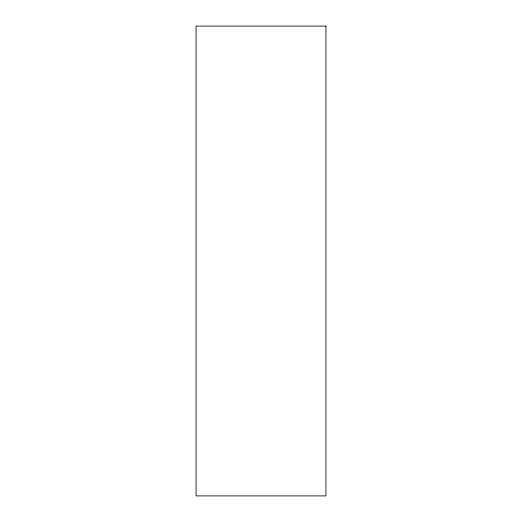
<?xml version="1.0" encoding="UTF-8"?>
<svg xmlns="http://www.w3.org/2000/svg" width="522" height="522" viewBox="0 0 522 522"><rect width="100%" height="100%" fill="white"/><g stroke="black" fill="none" stroke-linecap="round" stroke-linejoin="round"><path stroke-width="0.78" d="M325.943 26.1L196.057 26.1L196.057 495.9L325.943 495.9L325.943 26.1"/></g></svg>
